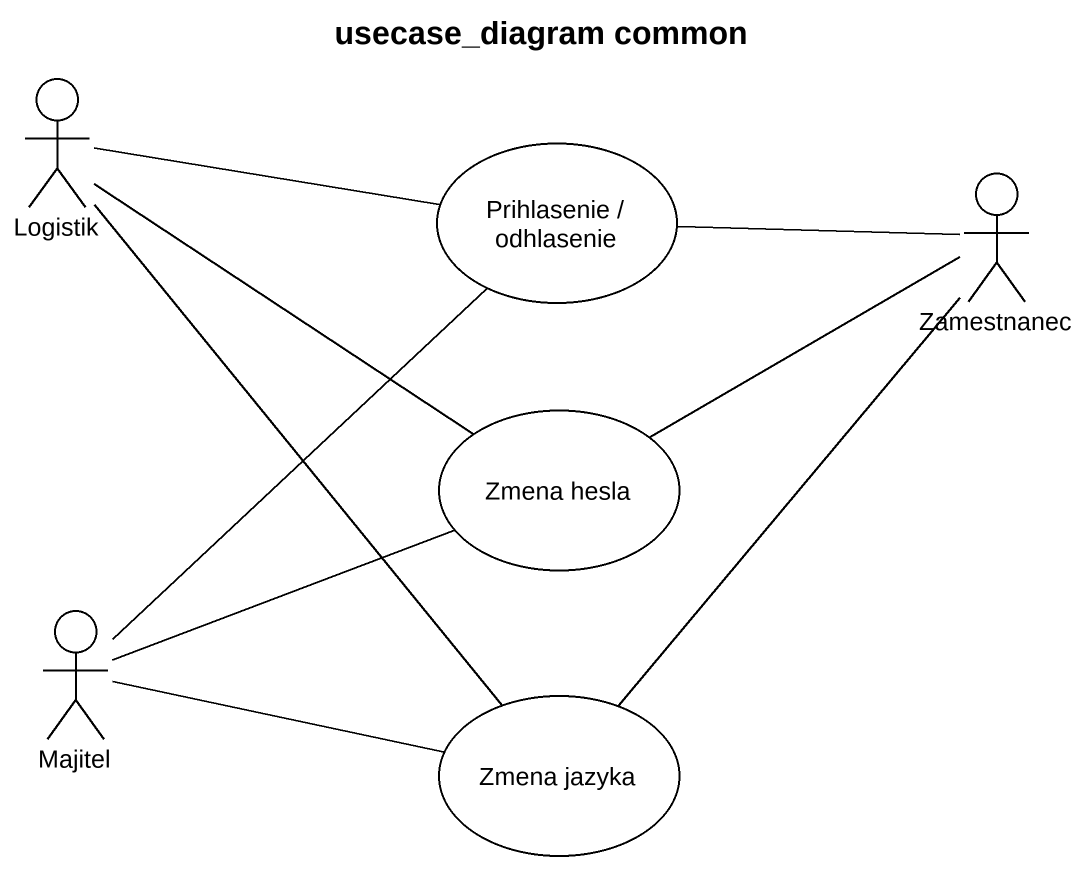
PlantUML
@startuml
title usecase_diagram common
actor Logistik
usecase "Prihlasenie / odhlasenie" as Prihlasenie_odhlasenie
actor Zamestnanec
usecase "Zmena hesla" as Zmena_hesla
actor Majitel
usecase "Zmena jazyka" as Zmena_jazyka
Logistik -right- Prihlasenie_odhlasenie
Logistik -- Zmena_hesla
Logistik -- Zmena_jazyka
Zamestnanec -left- Prihlasenie_odhlasenie
Zamestnanec -left- Zmena_hesla
Zamestnanec -- Zmena_jazyka
Majitel -up- Prihlasenie_odhlasenie
Majitel -right- Zmena_hesla
Majitel -right- Zmena_jazyka
@enduml
